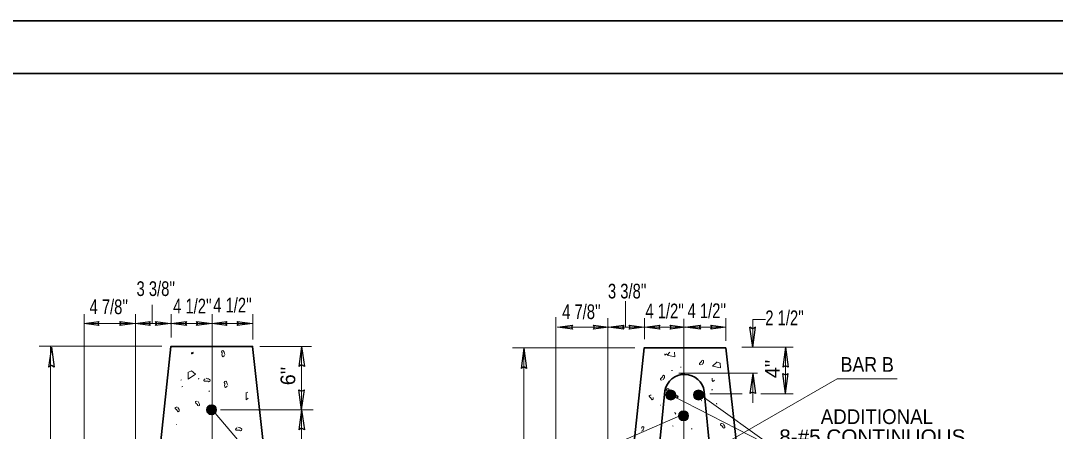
# Model space of a CAD drawing. Extents: x 124 to 525, y -471 to -16.
# Drawn here: x 173.6 to 270.2, y -337.3 to -299 of the extents above; entities that cross this region are included whole.
import ezdxf

# ---------------------------------------------------------------- set-up
doc = ezdxf.new("R2010")
doc.units = 0
doc.header["$LTSCALE"] = 0.5
doc.header["$PDMODE"] = 32
doc.header["$PDSIZE"] = 0.25
doc.layers.add('1', color=7, linetype='Continuous', lineweight=13)

msp = doc.modelspace()

# ---------------------------------------------------------------- hatches: boundary and pattern name
at = {"layer": '1'}
for points in [[(233.8451, -333.8956, 1), (234.7862, -333.8956, 1)], [(236.4429, -333.8956, 1), (237.384, -333.8956, 1)], [(190.9833, -335.2722, 1), (191.9244, -335.2722, 1)], [(235.0487, -335.8406, 1), (235.9898, -335.8406, 1)]]:
    msp.add_hatch(color=256, dxfattribs=at).paths.add_polyline_path(points)

# ---------------------------------------------------------------- linework, layer by layer
for p, q in [((230.1075, -325.1492), (230.1075, -327.5614)), ((179.5621, -366.1903), (179.5621, -326.3558)), ((184.338, -357.677), (184.338, -326.3558)), ((185.9172, -325.4849), (185.9172, -327.2023)), ((187.6823, -326.3558), (187.6823, -328.5425)), ((191.4965, -326.3558), (191.4965, -373.3985)), ((195.3007, -326.3558), (195.3007, -328.7059)), ((179.5296, -327.2216), (184.3056, -327.2216)), ((179.5342, -327.2216), (179.5296, -327.2216)), ((184.301, -327.2216), (184.3056, -327.2216)), ((187.6329, -327.2216), (184.3056, -327.2216)), ((184.3102, -327.2216), (184.3056, -327.2216)), ((187.6284, -327.2216), (187.6329, -327.2216)), ((187.6978, -327.2216), (187.6933, -327.2216)), ((187.6978, -327.2216), (187.6933, -327.2216)), ((191.4595, -327.2216), (191.4641, -327.2216)), ((191.4687, -327.2216), (191.4641, -327.2216)), ((195.2637, -327.2216), (195.2682, -327.2216)), ((223.5806, -367.0642), (223.5806, -326.6257)), ((228.4386, -358.96), (228.4386, -326.7339)), ((231.857, -326.7339), (231.857, -328.6867)), ((235.5345, -326.7831), (235.5345, -336.5337)), ((239.4753, -326.7339), (239.4753, -328.8502)), ((241.9677, -326.8405), (241.9677, -328.9833)), ((241.9677, -326.8405), (243.1631, -326.8405)), ((223.7367, -327.5614), (228.5126, -327.5614)), ((223.7412, -327.5614), (223.7367, -327.5614)), ((228.5081, -327.5614), (228.5126, -327.5614)), ((231.84, -327.5614), (228.5126, -327.5614)), ((228.5172, -327.5614), (228.5126, -327.5614)), ((231.8354, -327.5614), (231.84, -327.5614)), ((231.9049, -327.5614), (231.9003, -327.5614)), ((231.9049, -327.5614), (231.9003, -327.5614)), ((235.6666, -327.5614), (235.6712, -327.5614)), ((235.6757, -327.5614), (235.6712, -327.5614)), ((239.4707, -327.5614), (239.4753, -327.5614)), ((186.7985, -329.3448), (175.3712, -329.3448)), ((200.796, -329.3547), (195.966, -329.3547)), ((199.8588, -329.3579), (199.8588, -335.2782)), ((230.9732, -329.4891), (219.5457, -329.4891)), ((220.6057, -329.4891), (220.6057, -367.3637)), ((240.968, -329.4354), (245.7557, -329.4354)), ((245.0322, -329.4354), (245.0322, -333.7011)), ((235.0873, -331.859), (242.4082, -331.859)), ((241.9677, -332.0774), (241.9677, -334.6322)), ((194.8341, -333.6248), (194.7249, -333.6792)), ((237.9632, -333.7933), (240.9938, -333.7933)), ((242.7382, -333.7933), (245.7557, -333.7933)), ((238.6319, -334.7668), (238.5948, -334.6562)), ((192.2894, -335.2749), (200.9402, -335.2749)), ((199.8588, -335.2782), (199.8588, -341.2182)), ((215.3602, -344.4316), (235.2401, -335.8159)), ((235.5345, -335.2699), (235.5345, -407.5794)), ((231.5709, -337.2788), (231.5984, -337.2732))]:
    msp.add_line(p, q, dxfattribs=at)
at = {"layer": '1', "lineweight": 25}
for p, q in [((241.9668, -329.4493), (241.7094, -327.576)), ((241.9668, -329.4493), (242.2242, -327.576)), ((176.5022, -329.4273), (176.2447, -331.3007)), ((176.5022, -329.4273), (176.7596, -331.3007)), ((199.8588, -329.3579), (199.6014, -331.2312)), ((199.8588, -329.3579), (200.1162, -331.2312)), ((220.6047, -329.5355), (220.3473, -331.4088)), ((220.6047, -329.5355), (220.8621, -331.4088)), ((245.0312, -329.4357), (244.7738, -331.3091)), ((245.0312, -329.4357), (245.2887, -331.3091)), ((241.9668, -331.889), (241.7094, -333.7623)), ((241.9668, -331.889), (242.2242, -333.7623)), ((245.0331, -333.7487), (244.7757, -331.8754)), ((245.0331, -333.7487), (245.2905, -331.8754)), ((199.8588, -335.2781), (199.6014, -333.4047)), ((199.8588, -335.2781), (200.1162, -333.4047)), ((199.8588, -335.2783), (199.6014, -337.1515)), ((199.8588, -335.2783), (200.1162, -337.1515))]:
    msp.add_line(p, q, dxfattribs=at)
at = {"layer": '1', "lineweight": 35}
for p, q in [((239.4611, -329.499), (242.9267, -360.7582)), ((233.78, -333.5023), (230.3032, -368.2497)), ((237.4468, -333.5662), (240.8139, -368.1504))]:
    msp.add_line(p, q, dxfattribs=at)
for points in [[(124.3077, -298.9566), (524.7145, -298.9566), (524.7145, -471.2849), (124.3077, -471.2849)], [(128.7422, -438.9572), (339.4196, -438.9572), (339.4196, -303.8743), (128.7422, -303.8743)]]:
    msp.add_lwpolyline(points, close=True, dxfattribs=at)
at = {"layer": '1', "lineweight": 25}
for points in [[(179.5296, -327.2216), (180.9417, -327.0317), (180.8328, -327.2216), (180.9417, -327.4114)], [(184.3056, -327.2216), (182.8936, -327.4114), (183.0023, -327.2216), (182.8936, -327.0317)], [(184.3056, -327.2216), (185.7175, -327.0317), (185.6087, -327.2216), (185.7175, -327.4114)], [(187.6329, -327.2216), (186.2209, -327.4114), (186.3297, -327.2216), (186.2209, -327.0317)], [(187.6933, -327.2216), (189.1053, -327.0317), (188.9965, -327.2216), (189.1053, -327.4114)], [(187.6933, -327.2216), (189.1053, -327.0317), (188.9965, -327.2216), (189.1053, -327.4114)], [(191.4641, -327.2216), (190.0521, -327.4114), (190.1608, -327.2216), (190.0521, -327.0317)], [(191.4641, -327.2216), (192.8761, -327.0317), (192.7673, -327.2216), (192.8761, -327.4114)], [(195.2682, -327.2216), (193.8562, -327.4114), (193.965, -327.2216), (193.8562, -327.0317)], [(223.7367, -327.5614), (225.1487, -327.3716), (225.0399, -327.5614), (225.1487, -327.7513)], [(228.5126, -327.5614), (227.1007, -327.7513), (227.2094, -327.5614), (227.1007, -327.3716)], [(228.5126, -327.5614), (229.9246, -327.3716), (229.8158, -327.5614), (229.9246, -327.7513)], [(231.84, -327.5614), (230.428, -327.7513), (230.5368, -327.5614), (230.428, -327.3716)], [(231.9003, -327.5614), (233.3124, -327.3716), (233.2036, -327.5614), (233.3124, -327.7513)], [(231.9003, -327.5614), (233.3124, -327.3716), (233.2036, -327.5614), (233.3124, -327.7513)], [(235.6712, -327.5614), (234.2591, -327.7513), (234.3679, -327.5614), (234.2591, -327.3716)], [(235.6712, -327.5614), (237.0832, -327.3716), (236.9744, -327.5614), (237.0832, -327.7513)], [(239.4753, -327.5614), (238.0632, -327.7513), (238.1721, -327.5614), (238.0632, -327.3716)]]:
    msp.add_lwpolyline(points, close=True, dxfattribs=at)
at = {"layer": '1'}
for points in [[(187.6933, -327.2216), (191.4641, -327.2216), (195.2682, -327.2216)], [(231.9003, -327.5614), (235.6712, -327.5614), (239.4753, -327.5614)], [(176.431, -329.3448), (176.431, -360.4818), (176.431, -370.1774)], [(192.7025, -330.1183), (192.6617, -329.9955), (192.6342, -329.8863), (192.5797, -329.8044), (192.5112, -329.7359), (192.4022, -329.7635), (192.375, -329.8727), (192.4293, -329.9547), (192.4293, -330.0637), (192.4158, -330.1594), (192.4293, -330.2548), (192.4978, -330.3231), (192.5933, -330.282), (192.6479, -330.2002)], [(233.7731, -330.0636), (233.7708, -330.1792), (233.9519, -330.0607)], [(234.2433, -329.9104), (233.9712, -330.1717), (234.709, -330.3261), (234.6769, -329.9104)], [(237.2671, -331.0464), (237.3184, -330.9432), (237.3699, -330.8576), (237.3872, -330.7718), (237.3872, -330.686), (237.3015, -330.6347), (237.2153, -330.686), (237.1982, -330.7718), (237.1298, -330.8402), (237.061, -330.8919), (237.0097, -330.9604), (237.0098, -331.0462), (237.0955, -331.0805), (237.1813, -331.0637)], [(238.6439, -330.798), (238.2151, -331.21), (238.9528, -331.3643), (238.9183, -330.9181), (238.6612, -330.8323)], [(189.2714, -331.7532), (189.2583, -332.4217), (189.9676, -331.9577), (189.5857, -331.6299), (189.3127, -331.7665)], [(233.618, -332.4658), (233.6695, -332.3628), (233.7208, -332.2769), (233.7381, -332.1912), (233.7381, -332.1051), (233.6522, -332.0539), (233.5665, -332.1055), (233.5491, -332.1912), (233.4807, -332.2597), (233.4119, -332.3113), (233.3606, -332.3798), (233.3606, -332.4658), (233.4464, -332.5), (233.5322, -332.4829)], [(234.4754, -331.5975), (234.395, -331.6182), (234.3926, -331.6204)], [(235.217, -331.2858), (235.2977, -331.3063), (235.2999, -331.3087)], [(188.5751, -332.5215), (188.6556, -332.4737), (188.6592, -332.4738)], [(188.6896, -333.1402), (188.7701, -333.0923), (188.7738, -333.0924)], [(190.2264, -332.4089), (190.2741, -332.3282), (190.2741, -332.3244)], [(190.9376, -332.3335), (191.0605, -332.3745), (191.1696, -332.4017), (191.2517, -332.456), (191.3199, -332.5246), (191.2925, -332.6337), (191.1836, -332.661), (191.1012, -332.6064), (190.9923, -332.6066), (190.8967, -332.62), (190.8012, -332.6064), (190.7332, -332.5383), (190.774, -332.4425), (190.8556, -332.3881)], [(192.9616, -332.9828), (192.9202, -332.8597), (192.8932, -332.7508), (192.8386, -332.6687), (192.7703, -332.6006), (192.6614, -332.6277), (192.6337, -332.7372), (192.6882, -332.8191), (192.6882, -332.928), (192.6747, -333.0238), (192.6884, -333.1191), (192.7567, -333.1873), (192.8521, -333.1464), (192.907, -333.0648)], [(237.966, -339.2319), (249.8494, -332.3929), (255.4636, -332.3929)], [(238.1863, -332.3148), (238.1863, -332.361), (238.1727, -332.4568), (238.1864, -332.5522), (238.2548, -332.6203), (238.3501, -332.5795), (238.405, -332.4978)], [(191.2539, -333.4967), (191.2063, -333.5772), (191.2062, -333.5808)], [(194.6839, -333.6658), (194.6705, -334.3345), (194.8792, -334.198)], [(232.6687, -334.1317), (232.6842, -334.2075), (232.684, -334.2934), (232.5982, -334.3447), (232.5126, -334.2934), (232.4952, -334.2075), (232.4266, -334.1391), (232.3581, -334.0874), (232.3065, -334.0188), (232.3067, -333.9332), (232.3925, -333.8988), (232.4779, -333.9158)], [(237.2579, -334.0013), (244.1122, -338.9119), (234.4247, -333.9273)], [(238.1286, -333.4189), (238.209, -333.3984), (238.2112, -333.3958)], [(188.3121, -335.0564), (188.3637, -335.1594), (188.4152, -335.2451), (188.4326, -335.3308), (188.4324, -335.4168), (188.3466, -335.4682), (188.261, -335.4168), (188.2436, -335.3308), (188.175, -335.2625), (188.1064, -335.2107), (188.0549, -335.1422), (188.0551, -335.0566), (188.1409, -335.0221), (188.2263, -335.0392)], [(190.1975, -334.5104), (190.249, -334.6135), (190.3006, -334.6991), (190.318, -334.7849), (190.3177, -334.8708), (190.232, -334.9222), (190.1463, -334.8708), (190.1289, -334.7849), (190.0604, -334.7165), (189.9918, -334.6648), (189.9403, -334.5962), (189.9405, -334.5106), (190.0263, -334.4762), (190.1118, -334.4932)], [(233.3598, -334.8546), (233.4001, -334.8442), (233.4013, -334.8431)], [(237.1459, -334.4157), (237.2266, -334.4362), (237.2287, -334.4386)], [(191.7848, -335.5907), (199.3017, -344.4316), (192.0011, -341.4346)], [(234.6876, -335.4875), (234.7391, -335.5905), (234.7897, -335.6747)], [(188.1727, -336.6358), (188.1773, -336.628), (188.1771, -336.6242)], [(192.9574, -336.9751), (192.9812, -336.9348), (192.9812, -336.933)], [(193.9005, -336.9024), (194.0234, -336.9433), (194.1326, -336.9705), (194.2146, -337.0248), (194.2829, -337.0934), (194.2555, -337.2025), (194.1465, -337.2297), (194.0642, -337.1753), (193.9553, -337.1753), (193.8597, -337.1887), (193.7641, -337.1753), (193.6962, -337.107), (193.7369, -337.0113), (193.8185, -336.9569)], [(231.684, -337.256), (231.7357, -337.1532), (231.7871, -337.0676), (231.8045, -336.9816), (231.8042, -336.896), (231.7185, -336.8442), (231.6327, -336.896), (231.6154, -336.9816), (231.5974, -336.9997)], [(234.4753, -336.7812), (234.556, -336.8018), (234.5582, -336.8042)], [(236.2287, -337.0686), (236.3094, -337.0478), (236.3118, -337.0455)], [(239.2332, -336.5803), (239.2847, -336.6834), (239.3362, -336.769), (239.3536, -336.8548), (239.3534, -336.9407), (239.2676, -336.9921), (239.182, -336.9407), (239.1646, -336.8548), (239.096, -336.7864), (239.0274, -336.7347), (238.9759, -336.6662), (238.9761, -336.5805), (239.0619, -336.5461), (239.1473, -336.5631)]]:
    msp.add_lwpolyline(points, dxfattribs=at)
at = {"layer": '1', "lineweight": 25}
for points in [[(242.2242, -327.576), (241.9642, -327.7209), (241.7094, -327.576)], [(176.7596, -331.3007), (176.4995, -331.1557), (176.2447, -331.3007)], [(200.1162, -331.2312), (199.8562, -331.0863), (199.6014, -331.2312)], [(220.8621, -331.4088), (220.6021, -331.2638), (220.3473, -331.4088)], [(245.2887, -331.3091), (245.0286, -331.1642), (244.7738, -331.3091)], [(244.7757, -331.8754), (245.0357, -332.0203), (245.2905, -331.8754)], [(199.6014, -333.4047), (199.8615, -333.5497), (200.1162, -333.4047)], [(242.2242, -333.7623), (241.9642, -333.6174), (241.7094, -333.7623)], [(200.1162, -337.1515), (199.8562, -337.0066), (199.6014, -337.1515)]]:
    msp.add_lwpolyline(points, dxfattribs=at)
at = {"layer": '1', "lineweight": 35}
for points in [[(184.3537, -360.4457), (187.6572, -329.3547), (195.2865, -329.3547), (198.7333, -360.4457)], [(189.5985, -329.9193), (189.5962, -330.035), (189.7773, -329.9165)], [(223.7665, -367.3913), (228.5284, -360.59), (231.8317, -329.499), (239.4611, -329.499)]]:
    msp.add_lwpolyline(points, dxfattribs=at)
at = {"layer": '1'}
for centre in [(234.3157, -333.8956), (236.9134, -333.8956), (191.4539, -335.2722), (235.5193, -335.8406)]:
    msp.add_circle(centre, 0.4705, dxfattribs=at)
at = {"layer": '1', "lineweight": 35}
msp.add_arc((235.6084, -333.8243), 1.8565, 7.99329, 170.01262, dxfattribs=at)
at = {"layer": '1'}
for p in [(234.0459, -333.4151), (234.8863, -334.055)]:
    msp.add_point(p, dxfattribs=at)

# ---------------------------------------------------------------- texts
for s, width, p in [("3 3/8''", 0.75, (184.4462, -324.6564)), ("3 3/8''", 0.75, (228.4548, -324.8862)), ("4 7/8''", 0.75, (180.0574, -326.3501)), ("4 1/2''", 0.75, (187.8647, -326.2823)), ("4 1/2''", 0.75, (191.6081, -326.1909)), ("4 7/8''", 0.75, (224.1799, -326.8095)), ("4 1/2''", 0.75, (231.9506, -326.7379)), ("4 1/2''", 0.75, (235.8866, -326.7177)), ("2 1/2''", 0.75, (243.1472, -327.3782)), ('BAR B', 0.9, (250.1772, -331.732)), ('ADDITIONAL', 0.95, (248.3201, -336.6037)), ('8-#5 CONTINUOUS', 1.05, (244.4471, -338.484))]:
    msp.add_text(s, height=1.375, dxfattribs=dict(at, width=width)).set_placement(p)
for s, p in [("4''", (244.499, -332.3275)), ("6''", (199.266, -332.9827))]:
    msp.add_text(s, height=1.375, rotation=90, dxfattribs=at).set_placement(p)

doc.saveas('drawing.dxf')
